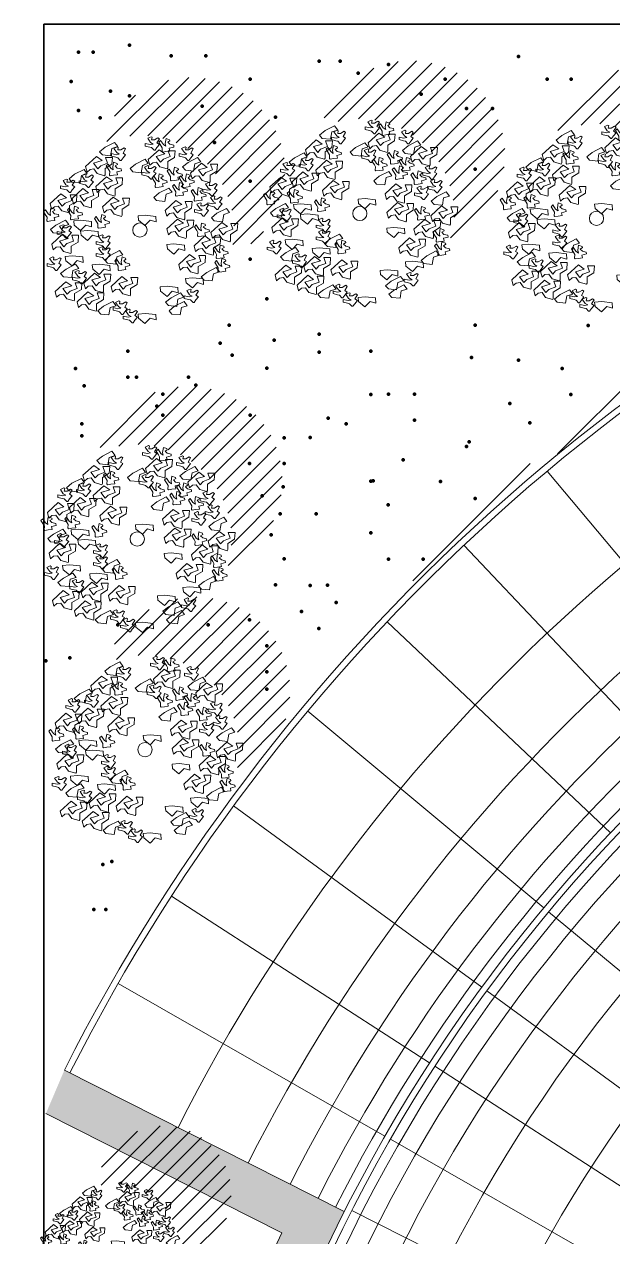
# Model space of a CAD drawing. Header units: millimetres. Extents: x 262 to 370, y -104 to 114.
# Drawn here: x 268 to 283.01, y 83.31 to 114.26 of the extents above; entities that cross this region are included whole.
import ezdxf

# ---------------------------------------------------------------- set-up
doc = ezdxf.new("R2010")
doc.units = ezdxf.units.MM
doc.header["$LTSCALE"] = 0.1
doc.layers.get('0').update_dxf_attribs({"lineweight": 9})
for name, color, linetype, lineweight in [('detalles', 2, 'Continuous', 9), ('gruesomarco', 20, 'Continuous', 100), ('letreros y cotas', 6, 'Continuous', 13), ('mobiliario', 3, 'Continuous', 13), ('terreno', 8, 'Continuous', 35)]:
    doc.layers.add(name, color=color, linetype=linetype, lineweight=lineweight)

# ---------------------------------------------------------------- blocks, each defined once
blk = doc.blocks.new('BRANCHO2', base_point=(16.83, 36.07))
for p, q in [((16.78256489369278, 36.09718241385954), (16.82440972142156, 36.10115080325709)), ((16.7857268308746, 36.07214155454837), (16.78256489369278, 36.09718241385954)), ((16.82354466026916, 36.04100382103861), (16.7857268308746, 36.07214155454837)), ((16.85344027342794, 36.07260582294585), (16.82354466026916, 36.04100382103861)), ((16.82440972142156, 36.10115080325709), (16.8867425573393, 36.09416231735898)), ((16.88865692736133, 36.06243613423904), (16.85344027342794, 36.07260582294585)), ((16.8867425573393, 36.09416231735898), (16.88865692736133, 36.06243613423904))]:
    blk.add_line(p, q)
blk = doc.blocks.new('BRANCHO1', base_point=(16.66, 36.12))
for p, q in [((16.57301832006208, 36.14979948632452), (16.63628943259033, 36.20833145586446)), ((16.67073213193272, 36.18366151489208), (16.6190050010522, 36.16825125039427)), ((16.63628943259033, 36.20833145586446), (16.67073213193272, 36.18366151489208)), ((16.70239922913031, 36.16825125039427), (16.69085524748258, 36.20218086784121)), ((16.69085524748258, 36.20218086784121), (16.73110147858231, 36.20218086784121)), ((16.73110147858231, 36.20218086784121), (16.72826279457058, 36.16210066237102)), ((16.58166053583114, 36.11593745775695), (16.57301832006208, 36.14979948632452)), ((16.59888188550234, 36.13134772225477), (16.58166053583114, 36.11593745775695)), ((16.62190676693086, 36.1343892218267), (16.59888188550234, 36.13134772225477)), ((16.6190050010522, 36.16825125039427), (16.64486856649246, 36.1343892218267)), ((16.64202988248073, 36.10667778128239), (16.62190676693086, 36.1343892218267)), ((16.64486856649246, 36.1343892218267), (16.66215299803059, 36.15290857477583)), ((16.66215299803059, 36.15290857477583), (16.70239922913031, 36.16825125039427)), ((16.72826279457058, 36.16210066237102), (16.68801656347085, 36.13749831027802)), ((16.68801656347085, 36.13749831027802), (16.68801656347085, 36.10052719325913)), ((16.68511479759218, 36.09437660523589), (16.64202988248073, 36.10667778128239)), ((16.68801656347085, 36.10052719325913), (16.68511479759218, 36.09437660523589))]:
    blk.add_line(p, q)
blk = doc.blocks.new('BRANCHO3', base_point=(16.71, 35.96))
for p, q in [((16.65537110324081, 35.99489343486685), (16.65537110324081, 35.97948317036904)), ((16.68407335269281, 35.98867525796422), (16.65537110324081, 35.99489343486685)), ((16.65537110324081, 35.97948317036904), (16.68123466868107, 35.97333258234578)), ((16.68987688445014, 36.03490605145767), (16.66975376890028, 36.0256463749831)), ((16.66975376890028, 36.0256463749831), (16.68697511857147, 36.0010440228901)), ((16.68123466868107, 35.97333258234578), (16.69271556846187, 35.97022349389447)), ((16.70135778423094, 35.99178434641554), (16.68407335269281, 35.98867525796422)), ((16.68697511857147, 36.0010440228901), (16.70135778423094, 35.99178434641554)), ((16.69561733434054, 36.03179696300635), (16.68987688445014, 36.03490605145767)), ((16.69271556846187, 36.01645428738792), (16.69561733434054, 36.03179696300635)), ((16.71, 36.01645428738792), (16.69271556846187, 36.01645428738792)), ((16.69271556846187, 35.97022349389447), (16.70709823412134, 35.95481322939666)), ((16.73012311554986, 36.02875546343441), (16.71, 36.01645428738792)), ((16.71283868401174, 35.95481322939666), (16.72431958379254, 35.97022349389447)), ((16.72431958379254, 35.99793493443878), (16.738702249452, 36.02260487541116)), ((16.738702249452, 35.98867525796422), (16.72431958379254, 35.99793493443878)), ((16.72431958379254, 35.97022349389447), (16.738702249452, 35.98867525796422)), ((16.738702249452, 36.02260487541116), (16.73012311554986, 36.02875546343441)), ((16.70709823412134, 35.95481322939666), (16.71283868401174, 35.95481322939666))]:
    blk.add_line(p, q)
blk = doc.blocks.new('TREEO')
at = {"yscale": 3.6, "zscale": 3.6}
for name, p, xscale, rotation in [('BRANCHO3', (0.5257751462609169, 1.752432096724353), 3.6, 315.0000000000102), ('BRANCHO2', (-0.6262248537390777, 1.752432096724378), 3.599999999999999, 33.69006752598449), ('BRANCHO3', (-0.5902248537390848, 1.248432096724351), 3.6, 315.0000000000102), ('BRANCHO2', (0.02177514626092131, 1.392432096724373), 3.599999999999999, 33.69006752598449), ('BRANCHO2', (1.137775146260923, 1.428432096724366), 3.599999999999999, 33.69006752598449), ('BRANCHO2', (-1.274224853739077, 1.176432096724365), 3.599999999999999, 33.69006752598449), ('BRANCHO3', (0.38177514626092, 0.9964320967243496), 3.6, 315.0000000000102), ('BRANCHO3', (0.7057751462609195, 1.140432096724372), 3.6, 315.0000000000102), ('BRANCHO3', (0.9577751462609206, 0.9964320967243496), 3.6, 315.0000000000102), ('BRANCHO3', (0.8137751462609109, 0.8164320967243599), 3.6, 315.0000000000102), ('BRANCHO3', (1.209775146260922, 0.7084320967243558), 3.6, 315.0000000000102), ('BRANCHO2', (0.5257751462609169, 0.7804320967243672), 3.599999999999999, 33.69006752598449), ('BRANCHO3', (-1.922224853739082, 0.2764320967243651), 3.6, 315.0000000000102), ('BRANCHO3', (-1.41822485373908, 0.3124320967243324), 3.6, 315.0000000000102), ('BRANCHO2', (1.749775146260916, 0.3484320967243764), 3.599999999999999, 33.69006752598449), ('BRANCHO2', (-1.670224853739081, 0.09643209672437536), 3.599999999999999, 33.69006752598449), ('BRANCHO3', (-0.8422248537390794, 0.1324320967243426), 3.6, 315.0000000000102), ('BRANCHO3', (1.28177514626092, -0.04756790327564714), 3.6, 315.0000000000102), ('BRANCHO3', (1.677775146260918, -0.5155679032756308), 3.6, 315.0000000000102), ('BRANCHO2', (-0.5182248537390799, -0.5515679032756236), 3.599999999999999, 33.69006752598449), ('BRANCHO3', (-0.4102248537390822, -0.7675679032756317), 3.6, 315.0000000000102), ('BRANCHO3', (1.713775146260911, -0.8035679032756502), 3.6, 315.0000000000102), ('BRANCHO2', (-1.454224853739079, -0.8395679032756431), 3.599999999999999, 33.69006752598449), ('BRANCHO2', (1.533775146260921, -0.9115679032756288), 3.599999999999999, 33.69006752598449), ('BRANCHO2', (0.7777751462609179, -1.451567903275624), 3.599999999999999, 33.69006752598449), ('BRANCHO2', (-0.6622248537390769, -1.631567903275639), 3.599999999999999, 33.69006752598449), ('BRANCHO2', (0.8497751462609164, -1.631567903275639), 3.599999999999999, 33.69006752598449)]:
    blk.add_blockref(name, p, dxfattribs=dict(at, xscale=xscale, rotation=rotation))
at = {"xscale": 3.6, "yscale": 3.6, "zscale": 3.6}
for name, p in [('BRANCHO3', (-0.3742248537390767, 1.572432096724363)), ('BRANCHO3', (0.3457751462609272, 1.788432096724371)), ('BRANCHO3', (1.065775146260925, 1.572432096724363)), ('BRANCHO1', (-0.8062248537390801, 1.320432096724362)), ('BRANCHO1', (0.5257751462609169, 1.464432096724359)), ('BRANCHO3', (0.2737751462609159, 1.176432096724365)), ('BRANCHO1', (1.425775146260917, 1.176432096724365)), ('BRANCHO3', (-1.454224853739079, 0.8884320967243713)), ('BRANCHO3', (-1.058224853739081, 0.9964320967243754)), ('BRANCHO1', (-0.5902248537390784, 0.8884320967243713)), ('BRANCHO3', (1.569775146260927, 0.8164320967243599)), ('BRANCHO1', (-1.562224853739077, 0.5284320967243661)), ('BRANCHO1', (-1.09422485373908, 0.6364320967243702)), ('BRANCHO1', (-0.4462248537390751, 0.4564320967243549)), ('BRANCHO3', (1.677775146260918, 0.5284320967243661)), ('BRANCHO1', (0.8857751462609219, 0.3844320967243692)), ('BRANCHO3', (1.389775146260924, 0.3844320967243692)), ('BRANCHO2', (-1.202224853739078, 0.168432096724361)), ('BRANCHO2', (0.1657751462609247, 0.2764320967243651)), ('BRANCHO1', (0.9217751462609277, -0.01156790327562873)), ('BRANCHO3', (-1.526224853739078, -0.08356790327564001)), ('BRANCHO2', (-1.058224853739081, -0.0475679032756216)), ('BRANCHO1', (1.85777514626092, -0.08356790327564001)), ('BRANCHO1', (-1.526224853739078, -0.335567903275641)), ('BRANCHO3', (-0.6982248537390761, -0.2995679032756226)), ('BRANCHO2', (0.7777751462609179, -0.335567903275641)), ('BRANCHO1', (1.497775146260915, -0.3715679032756339)), ('BRANCHO3', (-1.742224853739079, -0.7675679032756317)), ('BRANCHO2', (-1.382224853739081, -0.587567903275642)), ('BRANCHO3', (-0.6982248537390761, -0.5515679032756236)), ('BRANCHO1', (1.173775146260916, -0.7675679032756317)), ('BRANCHO2', (-0.8062248537390801, -0.7675679032756317)), ('BRANCHO1', (-1.454224853739079, -1.343567903275645)), ('BRANCHO3', (-1.202224853739078, -1.055567903275626)), ('BRANCHO1', (-0.8422248537390794, -1.16356790327563)), ('BRANCHO1', (-0.2662248537390789, -1.235567903275641)), ('BRANCHO2', (1.173775146260916, -1.055567903275626)), ('BRANCHO1', (-0.9862248537390764, -1.559567903275628)), ('BRANCHO2', (0.633775146260921, -1.235567903275641)), ('BRANCHO3', (1.173775146260916, -1.451567903275624)), ('BRANCHO3', (-0.3382248537390774, -1.703567903275625)), ('BRANCHO3', (-0.1222248537390756, -1.88356790327564)), ('BRANCHO2', (0.1657751462609247, -1.811567903275629))]:
    blk.add_blockref(name, p, dxfattribs=at)
blk = doc.blocks.new('sombras')
at = {"layer": 'letreros y cotas'}
h = blk.add_hatch(dxfattribs=at)
h.set_pattern_fill('ANSI31', color=256, scale=0.1, style=0)
h.set_pattern_definition([(45, (19.06233449662977, 4.353450338928951), (-0.2245064030267288, 0.2245064030267289), [])])
edge = h.paths.add_edge_path()
edge.add_arc((561.8031991810423, 160.2362083958853), 2.401428548737798, 294.4996074296767, 523.0853259866143)
edge.add_arc((560.5014998098437, 158.7496835911222), 2.401428548737798, -16.91467401338582, 114.4996074296767, ccw=False)
edge = h.paths.add_edge_path()
edge.add_arc((570.2882367456297, 160.5795384148594), 2.401428548737798, 294.4996074296767, 523.0853259866143)
edge.add_arc((568.9865373744311, 159.0930136100963), 2.401428548737798, -16.91467401338582, 114.4996074296767, ccw=False)
edge = h.paths.add_edge_path()
edge.add_arc((545.9974259155633, 160.2362083958853), 2.401428548737798, 294.4996074296767, 523.0853259866143)
edge.add_arc((544.6957265443648, 158.7496835911222), 2.401428548737798, -16.91467401338582, 114.4996074296767, ccw=False)
edge = h.paths.add_edge_path()
edge.add_arc((554.0650014778838, 160.3969733974548), 2.401428548737798, 294.4996074296767, 523.0853259866143)
edge.add_arc((552.7633021066853, 158.9104485926916), 2.401428548737798, -16.91467401338582, 114.4996074296767, ccw=False)
edge = h.paths.add_edge_path()
edge.add_arc((538.2592282124049, 160.3969733974548), 2.401428548737798, 294.4996074296767, 523.0853259866143)
edge.add_arc((536.9575288412063, 158.9104485926916), 2.401428548737798, -16.91467401338582, 114.4996074296767, ccw=False)
edge = h.paths.add_edge_path()
edge.add_arc((549.878802642306, 141.7685703210967), 2.401428548737798, 343.0853259866142, 474.4996074296768)
edge.add_arc((551.1805020135046, 143.2550951258598), 2.401428548737798, -65.5003925703233, 163.0853259866142, ccw=False)
edge = h.paths.add_edge_path()
edge.add_arc((570.1645120974815, 150.73203551137), 2.401428548737798, 294.4996074296767, 523.0853259866143)
edge.add_arc((568.862812726283, 149.2455107066069), 2.401428548737798, -16.91467401338582, 114.4996074296767, ccw=False)
edge = h.paths.add_edge_path()
edge.add_arc((570.5173901547341, 136.7984470085273), 2.401428548737798, 294.4996074296767, 523.0853259866143)
edge.add_arc((569.2156907835356, 135.3119222037642), 2.401428548737798, -16.91467401338582, 114.4996074296767, ccw=False)
edge = h.paths.add_edge_path()
edge.add_arc((559.8495910650225, 137.0723812948702), 2.401428548737798, 294.4996074296767, 523.0853259866143)
edge.add_arc((558.547891693824, 135.5858564901071), 2.401428548737798, -16.91467401338582, 114.4996074296767, ccw=False)
edge = h.paths.add_edge_path()
edge.add_arc((565.4065935227459, 136.8600620248719), 2.401428548737798, 294.4996074296767, 523.0853259866143)
edge.add_arc((564.1048941515473, 135.3735372201088), 2.401428548737798, -16.91467401338582, 114.4996074296767, ccw=False)
edge = h.paths.add_edge_path()
edge.add_arc((570.419889758662, 143.8379703723226), 2.401428548737798, 294.4996074296767, 523.0853259866143)
edge.add_arc((569.1181903874634, 142.3514455675594), 2.401428548737798, -16.91467401338582, 114.4996074296767, ccw=False)
edge = h.paths.add_edge_path()
edge.add_arc((547.1837606134568, 147.632050822173), 2.401428548737798, 294.4996074296767, 523.0853259866143)
edge.add_arc((545.8820612422583, 146.1455260174098), 2.401428548737798, -16.91467401338582, 114.4996074296767, ccw=False)
edge = h.paths.add_edge_path()
edge.add_arc((542.6484265062247, 150.9206917559727), 2.401428548737798, 294.4996074296767, 523.0853259866143)
edge.add_arc((541.3467271350262, 149.4341669512095), 2.401428548737798, -16.91467401338582, 114.4996074296767, ccw=False)
edge = h.paths.add_edge_path()
edge.add_arc((554.7700335800129, 138.0795385885129), 2.401428548737798, 294.4996074296767, 523.0853259866143)
edge.add_arc((553.4683342088143, 136.5930137837498), 2.401428548737798, -16.91467401338582, 114.4996074296767, ccw=False)
edge = h.paths.add_edge_path()
edge.add_arc((509.635711628407, 162.404834455171), 2.401428548737798, 294.4996074296755, 523.0853259866138)
edge.add_arc((508.3340122572084, 160.9183096504079), 2.401428548737798, -16.914674013386104, 114.4996074296755, ccw=False)
edge = h.paths.add_edge_path()
edge.add_arc((488.8644757262528, 161.5613777874689), 2.401428548737798, 294.4996074296755, 523.0853259866138)
edge.add_arc((487.5627763550543, 160.0748529827058), 2.401428548737798, -16.914674013386104, 114.4996074296755, ccw=False)
edge = h.paths.add_edge_path()
edge.add_arc((482.8286815177893, 161.6867744886931), 2.401428548737798, 294.4996074296755, 523.0853259866138)
edge.add_arc((481.5269821465907, 160.20024968393), 2.401428548737798, -16.914674013386104, 114.4996074296755, ccw=False)
edge = h.paths.add_edge_path()
edge.add_arc((477.2192772721673, 161.2630322471211), 2.401428548737798, 294.4996074296755, 523.0853259866138)
edge.add_arc((475.9175779009688, 159.7765074423579), 2.401428548737798, -16.914674013386104, 114.4996074296755, ccw=False)
edge = h.paths.add_edge_path()
edge.add_arc((477.1517357094789, 153.3761051314466), 2.401428548737798, 294.4996074296755, 523.0853259866138)
edge.add_arc((475.8500363382803, 151.8895803266834), 2.401428548737798, -16.914674013386104, 114.4996074296755, ccw=False)
edge = h.paths.add_edge_path()
edge.add_arc((477.3509302851997, 147.9987343229896), 2.401428548737798, 294.4996074296755, 523.0853259866138)
edge.add_arc((476.0492309140012, 146.5122095182265), 2.401428548737798, -16.914674013386104, 114.4996074296755, ccw=False)
edge = h.paths.add_edge_path()
edge.add_arc((475.2243093765505, 133.689917502514), 1.720709275836569, 353.8327702272225, 463.7521631890683)
edge.add_arc((476.5260087477491, 135.1764423072771), 1.720709275836569, -76.24783681093169, 173.8327702272225, ccw=False)
edge = h.paths.add_edge_path()
edge.add_arc((476.5260087477491, 130.8727675044206), 1.720709275836569, 283.7521631890682, 533.832770227222)
edge.add_arc((475.2243093765505, 129.3862426996575), 1.720709275836569, -6.1672297727780006, 103.75216318906809, ccw=False)
edge = h.paths.add_edge_path()
edge.add_arc((475.8739096616217, 96.24301988672508), 3.15180672505549, 300.5248985121823, 517.0600349041074)
edge.add_arc((474.5722102904232, 94.75649508196196), 3.15180672505549, -22.939965095892603, 120.52489851218229, ccw=False)
edge = h.paths.add_edge_path()
edge.add_arc((533.7874987604318, 95.8445717379604), 3.15180672505549, 300.5248985121831, 517.0600349041074)
edge.add_arc((532.4857993892333, 94.35804693319727), 3.15180672505549, -22.93996509589209, 120.52489851218229, ccw=False)
h = blk.add_hatch(dxfattribs=at)
h.set_pattern_fill('ANSI31', color=256, scale=0.1, style=0)
h.set_pattern_definition([(45, (-3.558730331755896, -38.18793785822481), (-0.2245064030267288, 0.2245064030267289), [])])
edge = h.paths.add_edge_path()
edge.add_line((529.5147687744777, 135.9285951774046), (530.8164681456763, 137.4151199821677))
edge.add_line((530.8164681456763, 137.4151199821677), (540.0986599756184, 152.556476589496))
edge.add_arc((518.7693332916899, 117.9165830675717), 40.68000000000007, 58.37754079463713, 109.3999415243332)
edge.add_line((505.257057607122, 156.2868945834329), (502.5552653063323, 163.8169795731162))
edge.add_arc((518.7693332916899, 117.9165830675717), 48.68000000000001, 109.4554934005552, 139.9553513839168)
edge.add_arc((517.4676339204914, 116.4300582628085), 48.68000000000001, 109.45549340055521, 137.6295820323732, ccw=False)
edge.add_line((501.2535659351338, 162.3304547683531), (503.9553582359234, 154.8003697786698))
edge.add_arc((517.4676339204914, 116.4300582628085), 40.68000000000007, 58.37754079463713, 109.3999415243332, ccw=False)
edge.add_line((538.7969606044198, 151.0699517847328), (529.5147687744777, 135.9285951774046))

msp = doc.modelspace()

# ---------------------------------------------------------------- hatches: boundary and pattern name
at = {"layer": 'detalles'}
h = msp.add_hatch(dxfattribs=at)
h.set_pattern_fill('AR-HBONE', color=256, scale=0.0035, style=0)
h.set_pattern_definition([(45, (-285.428672474971, -14.92969533784705), (4.973799150320701e-17, 0.5028943427798727), [1.0668, -0.3556]), (135, (-285.177225474971, -14.67824833784705), (4.973799150320701e-17, 0.5028943427798727), [1.0668, -0.3556])])
edge = h.paths.add_edge_path()
edge.add_line((280.500275130419, 45.66010991252179), (281.500275130419, 49.66010991252179))
edge.add_line((281.500275130419, 49.66010991252179), (281.5002751304191, 69.61795251242077))
edge.add_line((281.500275130419, 69.6179525124208), (272.1508865315278, 70.83594218334255))
edge.add_arc((312.5002751304191, 65.66010991252159), 40.68000000000011, 153.2831469049776, 172.6902816954894, ccw=False)
edge.add_line((276.1633050400727, 83.94909579619724), (269.0244668995764, 87.5598016609228))
edge.add_line((269.0244668995764, 87.5598016609228), (268.5541915018488, 86.45290033878982))
edge.add_line((268.5541915018488, 86.45290033878982), (274.568264938644, 83.41108179608554))
edge.add_arc((312.5002751304191, 65.66010991252182), 41.88, 154.921903921268, 174.3290387117798)
edge.add_line((270.8252450846164, 69.7984997783326), (278.500275130419, 68.79863682249072))
edge.add_line((278.500275130419, 68.79863682249072), (278.500275130419, 67.33777944218548))
edge.add_line((278.500275130419, 67.33777944218548), (280.2680420833855, 65.5700124892191))
edge.add_line((280.2680420833855, 65.5700124892191), (278.500275130419, 63.80224553625277))
edge.add_line((278.500275130419, 63.80224553625274), (280.2680420833855, 62.03447858328636))
edge.add_line((280.2680420833855, 62.03447858328636), (278.500275130419, 60.26671163031997))
edge.add_line((278.500275130419, 60.26671163032), (280.2680420833855, 58.49894467735362))
edge.add_line((280.2680420833855, 58.49894467735362), (278.500275130419, 56.73117772438727))
edge.add_line((278.500275130419, 56.73117772438727), (280.2680420833855, 54.96341077142088))
edge.add_line((280.2680420833855, 54.96341077142088), (278.500275130419, 53.19564381845456))
edge.add_line((278.500275130419, 53.19564381845453), (280.2680420833855, 51.42787686548814))
edge.add_line((280.2680420833855, 51.42787686548814), (278.500275130419, 49.66010991252179))
edge.add_line((278.500275130419, 49.66010991252179), (278.500275130419, 38.66010991252179))
edge.add_line((278.500275130419, 38.66010991252179), (280.500275130419, 38.66010991252179))
edge.add_line((280.500275130419, 38.66010991252179), (280.500275130419, 45.66010991252179))
edge = h.paths.add_edge_path(flags=16)
edge.add_line((270.8252450846164, 69.79849977833263), (278.500275130419, 68.79863682249075))

# ---------------------------------------------------------------- linework, layer by layer
for p, q in [((286.3723398520297, 96.84012591778226), (281.3368675663224, 102.8492538794646)), ((284.593763777246, 95.25891097092992), (279.2155177347465, 100.9633013420685)), ((282.9514779301158, 93.61956241101242), (277.2567244873829, 99.00801146676866)), ((281.2522374839212, 91.7066556190652), (275.2300001400534, 96.726442205577)), ((279.6671548650739, 89.67778285644752), (273.3394345386161, 94.30655758310382)), ((278.3371347423258, 87.74499702618922), (271.7530880205301, 92.00127812184193)), ((294.7715458068898, 80.4377469554672), (281.3751402868573, 91.60421099485067)), ((277.1995048372705, 85.87688553848068), (270.3962098741859, 89.77313728153663)), ((293.8722413122242, 79.28665591905582), (279.7962920145934, 89.58331806610761)), ((293.117647791255, 78.1900802808463), (278.4715030427706, 87.65813414668611)), ((268.5541915018487, 86.45290033878979), (274.5682649386439, 83.41108179608551)), ((292.4722078156239, 77.13019795202845), (277.3383475916192, 85.79737019678566)), ((291.9138579752437, 76.09494717589604), (276.3580904195134, 83.97985020333316))]:
    msp.add_line(p, q, dxfattribs=at)
for centre, radius, start, end in [((312.5002751304191, 65.66010991252176), 45.43000000000007, 109.4352851092593, 153.2713658738629), ((312.5002751304191, 65.66010991252176), 43.43000000000007, 109.4213459157452, 153.2760122113725), ((312.5002751304191, 65.66010991252176), 40.27000000000007, 58.37754079463713, 172.6902816954897), ((312.5002751304191, 65.66010991252176), 39.77000000000007, 58.37754079463713, 172.6902816954897), ((312.5002751304191, 65.66010991252176), 42.23000000000007, 109.4123486399958, 153.2790112614157), ((312.5002751304191, 65.66010991252176), 38.97000000000008, 58.37754079463713, 172.6902816954897), ((312.5002751304191, 65.66010991252176), 41.43000000000007, 109.4060608938989, 153.2811071461098), ((312.5002751304191, 65.66010991252176), 40.93000000000007, 109.4020062326451, 153.2824586794559), ((312.5002751304191, 65.66010991252176), 37.77000000000007, 58.37754079463713, 172.6902816954897), ((312.5002751304191, 65.66010991252176), 35.77000000000007, 58.37754079463713, 172.6902816954897), ((312.500275130419, 65.66010991252173), 31.96, 58.29023125829386, 172.7775912318322), ((312.5002751304191, 65.66010991252179), 41.88, 154.921903921268, 174.3290387117798)]:
    msp.add_arc(centre, radius, start, end, dxfattribs=at)
at = {"layer": 'gruesomarco'}
for p in [(270.6837948430111, 113.7297515431436), (269.3841496875718, 113.5442292964163), (269.7554768316243, 113.5442292964163), (271.7486194328849, 113.4539462505745), (272.6347705402178, 113.4539462505745), (275.5211836501946, 113.3142800723541), (276.0572292589796, 113.3142800723541), (280.6101313899173, 113.4399084999728), (276.5166969236525, 113.0082014657008), (277.2870644060302, 113.2325568970118), (269.19848596429, 112.8021401267325), (273.7598909356154, 112.8551622537613), (278.7374573029045, 112.8551622537613), (281.3411074027173, 112.8551622537613), (281.9537309556144, 112.8551622537613), (270.1978546636635, 112.5496460363116), (270.6837948430111, 112.4310954505034), (278.1248337500074, 112.4725638583638), (269.3841496875718, 112.0600509570486), (272.5346438298212, 112.1664852517105), (279.2809045079921, 112.1115732168382), (279.9455181698806, 112.1068676086001), (269.9411405549061, 111.8745285275469), (274.4070727548835, 111.8854785344513), (272.856308427514, 111.2400543914307), (279.5024423952883, 110.5618491389687), (273.7598909356154, 110.2534940058206), (273.7598909356154, 108.2639829711866), (274.1855353094392, 107.2470997775144), (273.2238453268305, 106.5805505432059), (279.5024423952883, 106.5768435689788), (282.3824340464349, 106.5721379607407), (274.3725144885125, 106.1979523305828), (275.5211836501946, 106.3509915425223), (270.6409304382559, 105.9187644943798), (272.9941114944941, 106.1214327246131), (275.5211836501946, 105.8918737239295), (276.8439886314378, 105.9187644943798), (273.3004232709426, 105.8153539351853), (279.4099852995894, 105.7522927405747), (280.6101313899173, 105.6865813847315), (269.3117035563306, 105.4759860666683), (270.6409304382559, 105.2545969925195), (270.8624678837002, 105.2545969925195), (272.1916947656254, 105.2485085652581), (274.1855353094392, 105.4839353900086), (281.7178203845464, 105.4747630723533), (269.533241001775, 105.0332079183706), (272.3814879415969, 105.0501575099391), (271.5391305563634, 104.8205985092555), (276.8439886314378, 104.8057301375466), (277.2870644060302, 104.8197678881482), (277.9516776260668, 104.8197678881482), (281.9393582718425, 104.810595570493), (271.3859746681391, 104.5145199026021), (280.3885935026211, 104.5796354551596), (269.4715260653356, 104.0554019012349), (271.5391305563634, 104.2849609019185), (273.7598909356154, 104.2849609019185), (275.7509174825311, 104.2084412959488), (276.2103851472039, 104.0554019012349), (277.9516776260668, 104.1556003862879), (280.8952941783105, 104.0825919717053), (269.4715260653356, 103.7493232945815), (274.6286106421797, 103.6987842079747), (275.2932243040682, 103.7128219585764), (279.2809045079921, 103.4822605667723), (279.3500808558017, 103.5962840826421), (277.6653660853346, 103.1371660812748), (273.7424595348468, 103.048654456716), (274.6286106421797, 103.048654456716), (276.8439886314378, 102.5918382784028), (276.8995866442132, 102.6015284739379), (278.6162912879554, 102.5871326701647), (274.066202712064, 102.2189302613148), (274.602248320849, 102.4484892619984), (279.5024423952883, 102.1539252836377), (277.2824763647739, 101.9893712606311), (274.5256703767369, 101.7598124427219), (275.4446057060825, 101.7598124427219), (274.2959365444004, 101.224174835385), (276.8439886314378, 101.2775410252838), (274.6286106421797, 100.6133735234234), (277.2870644060302, 100.6042012057681), (278.1732155133631, 100.6042012057681), (274.4070727548835, 99.94920574214922), (275.2932243040682, 99.93046238330942), (275.7362996368088, 99.94003342449389), (275.9578375241049, 99.4972552761962), (273.7424595348468, 99.05447684848468), (275.0716864167721, 99.26629488144903), (270.3904613946813, 98.92858519409756), (272.6877997180455, 98.92858519409756), (275.5147617495126, 98.83308749492204), (274.1855353094392, 98.39030934662435), (268.55259073599, 98.01034937413752), (269.1652142888871, 98.08686898010725), (274.1855353094392, 97.72614156535013), (274.1855353094392, 97.28336341705244), (270.237305506457, 92.88353248422578), (270.0075716741206, 92.80701287825605), (269.7778378417842, 91.65921805761235), (270.0841496182327, 91.65921805761235)]:
    msp.add_point(p, dxfattribs=at)
at = {"layer": 'mobiliario'}
msp.add_line((269.0244668995763, 87.55980166092277), (276.1633050400727, 83.94909579619721), dxfattribs=at)
for centre in [(276.5596233565184, 109.4303013336432), (282.595417564982, 109.304904632419), (270.9502191108965, 109.0065590920712), (270.8826775482081, 101.1196319763967), (271.0818721239289, 95.74226116793969)]:
    msp.add_circle(centre, 0.1818975694600387, dxfattribs=at)
for radius, start, end in [(48.68000000000001, 109.4554934005552, 153.264629854864), (48.52000000000001, 109.4554934005552, 153.264629854864), (40.68000000000007, 58.37754079463713, 172.6902816954897), (40.52000000000007, 58.37754079463713, 172.6902816954897)]:
    msp.add_arc((312.5002751304191, 65.66010991252176), radius, start, end, dxfattribs=at)
at = {"layer": 'terreno'}
for p, q in [((268.500275130419, 114.2601099125218), (366.5002751304191, 114.2601099125218)), ((268.500275130419, 38.66010991252179), (268.500275130419, 114.2601099125218))]:
    msp.add_line(p, q, dxfattribs=at)

# ---------------------------------------------------------------- block references
at = {"layer": 'detalles'}
msp.add_blockref('sombras', (-204.9685533253129, -50.75897153841009), dxfattribs=at)
at = {"layer": 'mobiliario'}
for p, xscale, yscale, zscale in [((276.5191511505537, 109.3432050227508), 1.2, 1.2, 1.2), ((282.5549453590173, 109.2178083215266), 1.2, 1.2, 1.2), ((270.9097469049318, 108.9194627811788), 1.2, 1.2, 1.2), ((270.8422053422433, 101.0325356655043), 1.2, 1.2, 1.2), ((271.0413999179642, 95.65516485704728), 1.2, 1.2, 1.2), ((270.2265964320047, 82.85464691905796), 0.9000000000000001, 0.9000000000000001, 0.9000000000000001)]:
    msp.add_blockref('TREEO', p, dxfattribs=dict(at, xscale=xscale, yscale=yscale, zscale=zscale))

doc.saveas('drawing.dxf')
